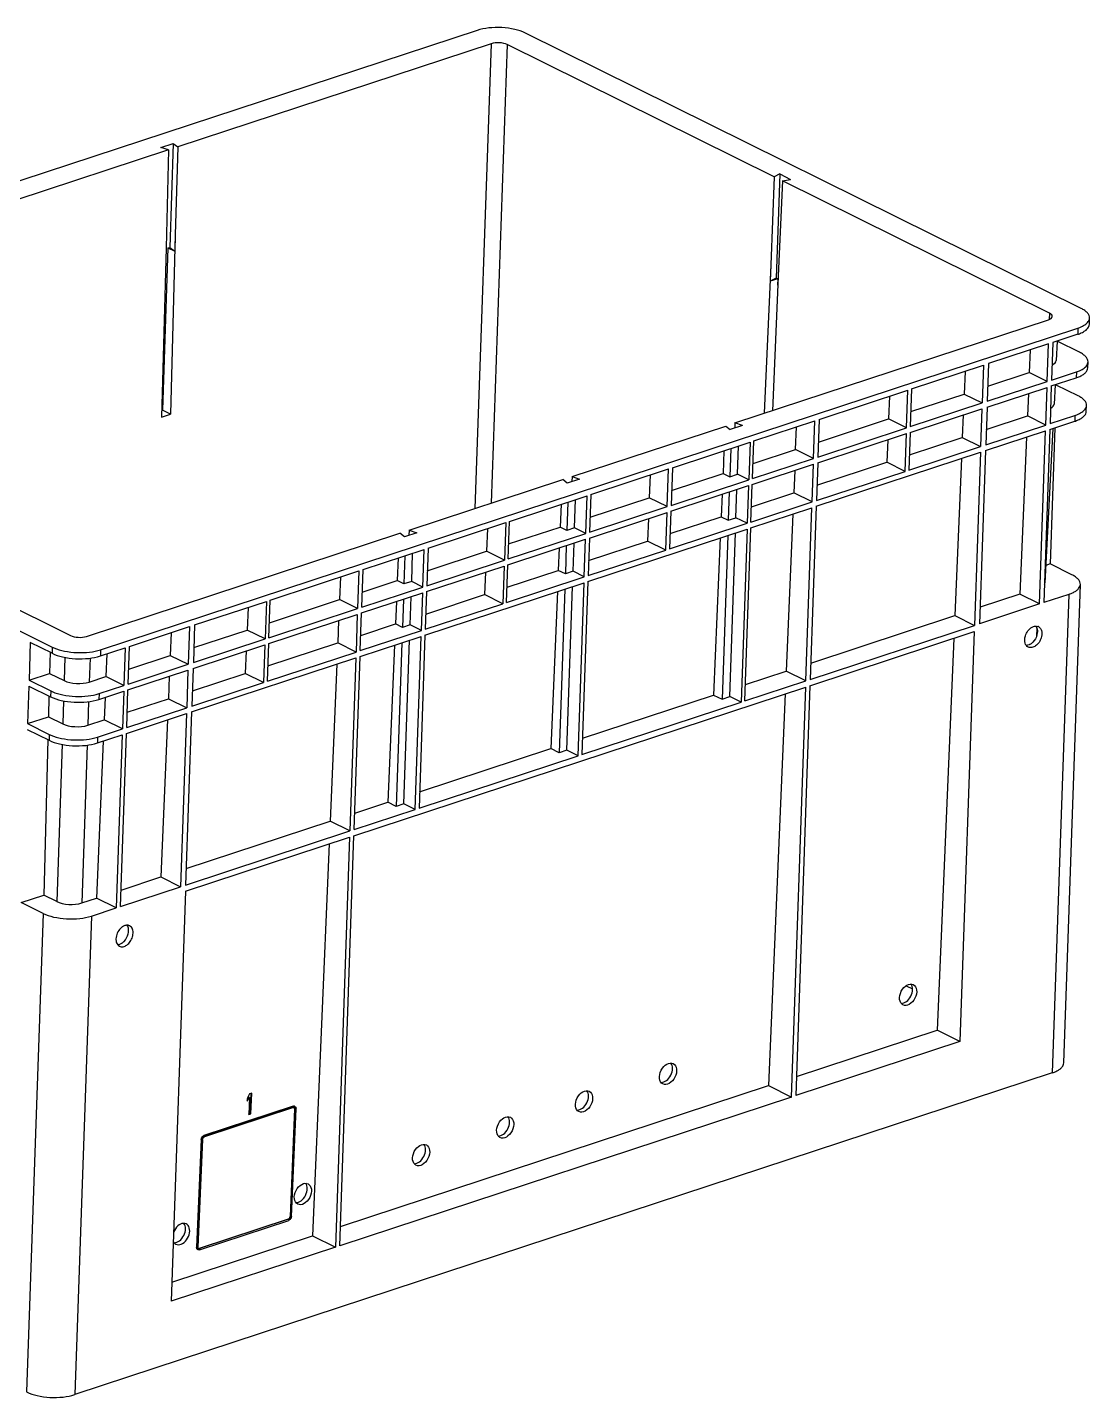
# Model space of a CAD drawing. Header units: millimetres. Extents: x 755 to 4153, y -2461 to -370.
# Drawn here: x 1113 to 1579, y -970 to -370 of the extents above; entities that cross this region are included whole.
import ezdxf

# ---------------------------------------------------------------- set-up
doc = ezdxf.new("R2010")
doc.units = ezdxf.units.MM
doc.layers.add('02___PRT_ALL_AXES', color=7, linetype='Continuous')

msp = doc.modelspace()

# ---------------------------------------------------------------- linework, layer by layer
at = {"color": 7, "linetype": 'Continuous'}
for p, q in [((1310.26, -370.96), (881.7, -512.02)), ((1575.09, -492.87), (1331.42, -372.14)), ((1316.43, -376.8), (1178.99, -422.04)), ((1316.43, -376.8), (1309.19, -580.66)), ((1323.48, -377.2), (1316.34, -578.31)), ((1440.57, -435.21), (1323.48, -377.2)), ((1171.62, -422.29), (1177.03, -420.51)), ((1177.03, -420.51), (1175.45, -466.13)), ((1177.03, -420.51), (1178.99, -422.04)), ((1174.93, -423.38), (1107.56, -445.55)), ((1174.93, -423.38), (1171.62, -422.29)), ((1174.93, -423.38), (1173.85, -466.35)), ((1178.99, -422.04), (1177.88, -460.6)), ((1440.57, -435.21), (1438.97, -473.74)), ((1442.99, -433.93), (1440.57, -435.21)), ((1442.99, -433.93), (1441.41, -479.54)), ((1444.13, -436.97), (1442.39, -475.44)), ((1442.99, -433.93), (1447.73, -436.28)), ((1444.13, -436.97), (1447.73, -436.28)), ((1561.22, -494.99), (1444.13, -436.97)), ((1177.88, -460.6), (1175.77, -539.29)), ((1177.88, -460.6), (1177.63, -467.83)), ((1173.85, -466.35), (1171.86, -540.57)), ((1174.7, -466.38), (1172.23, -537.53)), ((1174.7, -466.38), (1175.45, -466.13)), ((1174.7, -466.38), (1177.63, -467.83)), ((1175.45, -466.13), (1177.63, -467.83)), ((1438.97, -473.74), (1436.15, -538.87)), ((1438.97, -473.74), (1438.72, -480.97)), ((1441.41, -479.54), (1438.72, -480.97)), ((1442.06, -479.87), (1438.72, -480.97)), ((1442.39, -475.44), (1439.7, -537.71)), ((1442.06, -479.87), (1441.41, -479.54)), ((1442.06, -479.87), (1441.97, -482.66)), ((1423.32, -543.1), (1560.76, -497.86)), ((1561.22, -494.99), (1561.08, -497.71)), ((1578.71, -499.84), (1578.8, -497.1)), ((1145.13, -642.54), (1573.69, -501.48)), ((1573.59, -504.21), (1562.69, -507.8)), ((1573.69, -501.48), (1573.59, -504.21)), ((1560.81, -508.42), (1534.5, -517.08)), ((1560.24, -524.93), (1560.81, -508.42)), ((1562.69, -507.8), (1562.12, -524.31)), ((1564.64, -507.16), (1564.2, -515.75)), ((1564.88, -507.08), (1564.87, -507.39)), ((1574.42, -512.12), (1564.87, -507.39)), ((1552.78, -511.07), (1552.35, -521.03)), ((1578.04, -518.91), (1578.13, -516.35)), ((880.3, -520.62), (1123.97, -641.35)), ((1500.78, -528.18), (1532.24, -517.82)), ((1524.21, -520.47), (1523.78, -530.43)), ((1532.24, -517.82), (1531.67, -534.34)), ((1534.5, -517.08), (1533.92, -533.59)), ((1534.15, -527.02), (1552.35, -521.03)), ((1560.24, -524.93), (1552.35, -521.03)), ((1562.12, -524.31), (1573.02, -520.73)), ((1573.02, -520.73), (1572.93, -523.28)), ((1500.78, -528.18), (1500.2, -544.69)), ((1533.84, -536.15), (1560.15, -527.49)), ((1533.92, -533.59), (1560.24, -524.93)), ((1559.58, -544), (1560.15, -527.49)), ((1562.03, -526.87), (1561.46, -543.38)), ((1562.03, -526.87), (1572.93, -523.28)), ((1563.66, -526.33), (1563.23, -534.8)), ((1564.21, -526.46), (1563.64, -526.64)), ((1564.22, -526.15), (1564.21, -526.46)), ((1573.76, -531.19), (1564.21, -526.46)), ((1460.25, -541.52), (1499.12, -528.73)), ((1491.09, -531.37), (1490.66, -541.33)), ((1498.55, -545.24), (1499.12, -528.73)), ((1500.2, -544.69), (1531.67, -534.34)), ((1500.43, -538.12), (1523.78, -530.43)), ((1523.78, -530.43), (1531.67, -534.34)), ((1551.96, -530.18), (1551.55, -540.02)), ((1171.86, -540.57), (1175.77, -539.29)), ((1171.94, -537.63), (1172.23, -537.53)), ((1175.77, -539.29), (1172.23, -537.53)), ((1500.12, -547.25), (1531.58, -536.89)), ((1523.39, -539.59), (1522.97, -549.42)), ((1531.58, -536.89), (1531.01, -553.4)), ((1533.84, -536.15), (1533.26, -552.66)), ((1533.5, -545.96), (1551.55, -540.02)), ((1559.58, -544), (1551.55, -540.02)), ((1561.46, -543.38), (1572.36, -539.79)), ((1572.36, -539.79), (1572.27, -542.35)), ((1577.38, -537.97), (1577.47, -535.42)), ((1351.89, -566.61), (1419.26, -544.43)), ((1419.26, -544.43), (1421.21, -545.96)), ((1426.63, -544.18), (1421.21, -545.96)), ((1423.32, -543.1), (1423.22, -545.3)), ((1426.63, -544.18), (1423.32, -543.1)), ((1431.57, -550.96), (1458.37, -542.14)), ((1449.91, -554.74), (1450.34, -544.78)), ((1457.8, -558.65), (1458.37, -542.14)), ((1460.25, -541.52), (1459.68, -558.03)), ((1459.68, -558.03), (1498.55, -545.24)), ((1459.91, -551.45), (1490.66, -541.33)), ((1498.55, -545.24), (1490.66, -541.33)), ((1533.18, -555.22), (1559.49, -546.55)), ((1533.26, -552.66), (1559.58, -544)), ((1556.86, -622.46), (1559.49, -546.55)), ((1561.37, -545.94), (1558.74, -621.84)), ((1562.68, -545.51), (1559.21, -613.18)), ((1561.37, -545.94), (1572.27, -542.35)), ((1563.56, -545.21), (1561.49, -604.91)), ((1395.85, -562.72), (1429.91, -551.51)), ((1429.91, -551.51), (1429.34, -568.02)), ((1431, -567.47), (1431.57, -550.96)), ((1459.59, -560.59), (1498.46, -547.79)), ((1490.27, -550.49), (1489.86, -560.32)), ((1497.89, -564.31), (1498.46, -547.79)), ((1500.12, -547.25), (1499.54, -563.76)), ((1499.78, -557.06), (1522.97, -549.42)), ((1522.97, -549.42), (1531.01, -553.4)), ((1551.15, -549.3), (1548.22, -618.18)), ((1418.5, -555.26), (1418.07, -565.22)), ((1421.45, -554.29), (1421.02, -566.68)), ((1424.4, -565.57), (1424.83, -553.18)), ((1431, -567.47), (1457.8, -558.65)), ((1431.22, -560.9), (1449.91, -554.74)), ((1457.8, -558.65), (1449.91, -554.74)), ((1458.93, -579.65), (1530.92, -555.96)), ((1499.54, -563.76), (1531.01, -553.4)), ((1522.58, -558.7), (1519.65, -627.58)), ((1530.92, -555.96), (1528.29, -631.86)), ((1533.18, -555.22), (1530.55, -631.12)), ((1360.14, -574.47), (1394.2, -563.26)), ((1393.63, -579.77), (1394.2, -563.26)), ((1395.85, -562.72), (1395.28, -579.23)), ((1430.91, -570.03), (1457.71, -561.21)), ((1449.52, -563.9), (1449.1, -573.74)), ((1457.14, -577.72), (1457.71, -561.21)), ((1459.59, -560.59), (1459.02, -577.1)), ((1459.02, -577.1), (1497.89, -564.31)), ((1459.25, -570.4), (1489.86, -560.32)), ((1497.89, -564.31), (1489.86, -560.32)), ((1280.46, -590.12), (1347.83, -567.94)), ((1349.79, -569.47), (1347.83, -567.94)), ((1355.2, -567.69), (1349.79, -569.47)), ((1351.89, -566.61), (1351.79, -568.81)), ((1351.89, -566.61), (1355.2, -567.69)), ((1386.17, -565.91), (1385.74, -575.87)), ((1395.19, -581.78), (1429.25, -570.57)), ((1395.28, -579.23), (1429.34, -568.02)), ((1395.51, -572.65), (1418.07, -565.22)), ((1418.07, -565.22), (1421.02, -566.68)), ((1421.02, -566.68), (1424.4, -565.57)), ((1429.34, -568.02), (1424.4, -565.57)), ((1429.25, -570.57), (1428.68, -587.09)), ((1430.34, -586.54), (1430.91, -570.03)), ((1324.43, -586.23), (1358.49, -575.02)), ((1352.98, -589.08), (1353.41, -576.69)), ((1357.92, -591.53), (1358.49, -575.02)), ((1360.14, -574.47), (1359.57, -590.98)), ((1359.8, -584.41), (1385.74, -575.87)), ((1393.63, -579.77), (1385.74, -575.87)), ((1417.68, -574.38), (1417.26, -584.22)), ((1420.79, -573.36), (1420.36, -585.75)), ((1423.74, -584.64), (1424.17, -572.25)), ((1430.57, -579.84), (1449.1, -573.74)), ((1457.14, -577.72), (1449.1, -573.74)), ((1014.82, -578.28), (1131.91, -636.3)), ((1347.07, -578.77), (1346.65, -588.73)), ((1350.02, -577.8), (1349.59, -590.19)), ((1359.48, -593.54), (1393.54, -582.33)), ((1359.57, -590.98), (1393.63, -579.77)), ((1392.97, -598.84), (1393.54, -582.33)), ((1395.19, -581.78), (1394.62, -598.3)), ((1430.25, -589.1), (1457.05, -580.27)), ((1430.34, -586.54), (1457.14, -577.72)), ((1454.42, -656.18), (1457.05, -580.27)), ((1458.93, -579.65), (1456.3, -655.56)), ((1288.72, -597.98), (1322.77, -586.77)), ((1322.77, -586.77), (1322.2, -603.28)), ((1323.86, -602.74), (1324.43, -586.23)), ((1324.08, -596.16), (1346.65, -588.73)), ((1349.59, -590.19), (1346.65, -588.73)), ((1385.35, -585.02), (1384.93, -594.86)), ((1394.62, -598.3), (1428.68, -587.09)), ((1394.85, -591.59), (1417.26, -584.22)), ((1417.26, -584.22), (1420.36, -585.75)), ((1420.36, -585.75), (1423.74, -584.64)), ((1428.68, -587.09), (1423.74, -584.64)), ((1448.71, -583.02), (1445.78, -651.9)), ((1138.96, -636.69), (1276.4, -591.45)), ((1278.36, -592.98), (1276.4, -591.45)), ((1283.77, -591.2), (1278.36, -592.98)), ((1280.46, -590.12), (1280.37, -592.32)), ((1280.46, -590.12), (1283.77, -591.2)), ((1314.74, -589.42), (1314.32, -599.38)), ((1323.77, -605.29), (1357.83, -594.08)), ((1323.86, -602.74), (1357.92, -591.53)), ((1352.98, -589.08), (1349.59, -590.19)), ((1357.92, -591.53), (1352.98, -589.08)), ((1357.26, -610.6), (1357.83, -594.08)), ((1358.82, -612.61), (1428.59, -589.64)), ((1359.48, -593.54), (1358.91, -610.05)), ((1416.87, -593.5), (1413.94, -662.38)), ((1420.13, -592.43), (1417.64, -664.21)), ((1421.02, -663.1), (1423.51, -591.31)), ((1428.59, -589.64), (1425.96, -665.54)), ((1427.62, -665), (1430.25, -589.1)), ((1260.26, -607.35), (1287.06, -598.53)), ((1281.55, -612.59), (1281.98, -600.2)), ((1286.49, -615.04), (1287.06, -598.53)), ((1288.72, -597.98), (1288.14, -614.49)), ((1288.37, -607.92), (1314.32, -599.38)), ((1322.2, -603.28), (1314.32, -599.38)), ((1346.26, -597.89), (1345.84, -607.73)), ((1349.36, -596.87), (1348.93, -609.26)), ((1352.32, -608.15), (1352.74, -595.76)), ((1358.91, -610.05), (1392.97, -598.84)), ((1359.14, -603.35), (1384.93, -594.86)), ((1392.97, -598.84), (1384.93, -594.86)), ((1275.64, -602.28), (1275.22, -612.24)), ((1278.6, -601.31), (1278.17, -613.7)), ((1288.05, -617.05), (1322.11, -605.84)), ((1288.14, -614.49), (1322.2, -603.28)), ((1322.11, -605.84), (1321.54, -622.35)), ((1323.2, -621.81), (1323.77, -605.29)), ((1561.49, -604.91), (1559.6, -605.53)), ((1571.04, -609.64), (1561.49, -604.91)), ((1219.51, -620.76), (1258.38, -607.97)), ((1250.34, -610.61), (1249.92, -620.57)), ((1258.38, -607.97), (1257.81, -624.48)), ((1259.69, -623.86), (1260.26, -607.35)), ((1259.91, -617.28), (1275.22, -612.24)), ((1278.17, -613.7), (1275.22, -612.24)), ((1281.55, -612.59), (1278.17, -613.7)), ((1286.49, -615.04), (1281.55, -612.59)), ((1313.93, -608.53), (1313.51, -618.37)), ((1323.2, -621.81), (1357.26, -610.6)), ((1323.43, -615.1), (1345.84, -607.73)), ((1348.93, -609.26), (1345.84, -607.73)), ((1352.32, -608.15), (1348.93, -609.26)), ((1357.26, -610.6), (1352.32, -608.15)), ((1358.82, -612.61), (1356.19, -688.51)), ((1259.6, -626.42), (1286.4, -617.59)), ((1259.69, -623.86), (1286.49, -615.04)), ((1285.83, -634.11), (1286.4, -617.59)), ((1287.39, -636.12), (1357.17, -613.15)), ((1288.05, -617.05), (1287.48, -633.56)), ((1287.72, -626.86), (1313.51, -618.37)), ((1321.54, -622.35), (1313.51, -618.37)), ((1345.44, -617.01), (1342.51, -685.89)), ((1348.7, -615.94), (1346.22, -687.72)), ((1349.6, -686.61), (1352.08, -614.82)), ((1354.54, -689.05), (1357.17, -613.15)), ((1548.22, -618.18), (1530.8, -623.91)), ((1556.86, -622.46), (1548.22, -618.18)), ((1569.64, -618.25), (1558.74, -621.84)), ((1569.64, -618.25), (1562.38, -828.08)), ((1567.49, -823.7), (1574.76, -613.88)), ((1186.39, -631.66), (1217.85, -621.31)), ((1209.82, -623.95), (1209.39, -633.91)), ((1217.85, -621.31), (1217.28, -637.82)), ((1218.94, -637.27), (1219.51, -620.76)), ((1218.94, -637.27), (1257.81, -624.48)), ((1219.16, -630.7), (1249.92, -620.57)), ((1257.81, -624.48), (1249.92, -620.57)), ((1274.83, -621.4), (1274.41, -631.24)), ((1277.94, -620.38), (1277.51, -632.77)), ((1280.89, -631.66), (1281.32, -619.27)), ((1287.48, -633.56), (1321.54, -622.35)), ((1556.86, -622.46), (1530.55, -631.12)), ((1218.85, -639.83), (1257.72, -627.03)), ((1249.53, -629.73), (1249.11, -639.57)), ((1257.72, -627.03), (1257.15, -643.55)), ((1259.03, -642.93), (1259.6, -626.42)), ((1456.55, -648.35), (1519.65, -627.58)), ((1519.65, -627.58), (1528.29, -631.86)), ((1157.82, -641.07), (1184.13, -632.4)), ((1176.1, -635.05), (1175.67, -645.01)), ((1184.13, -632.4), (1183.56, -648.92)), ((1186.39, -631.66), (1185.82, -648.18)), ((1186.04, -641.6), (1209.39, -633.91)), ((1217.28, -637.82), (1209.39, -633.91)), ((1258.94, -645.48), (1285.74, -636.66)), ((1259.03, -642.93), (1285.83, -634.11)), ((1259.26, -636.23), (1274.41, -631.24)), ((1277.51, -632.77), (1274.41, -631.24)), ((1280.89, -631.66), (1277.51, -632.77)), ((1285.83, -634.11), (1280.89, -631.66)), ((1283.11, -712.56), (1285.74, -636.66)), ((1287.39, -636.12), (1284.77, -712.02)), ((1456.21, -658.29), (1528.2, -634.6)), ((1456.3, -655.56), (1528.29, -631.86)), ((1528.2, -634.6), (1521.97, -814.32)), ((1555.65, -633.01), (1555.47, -636.69)), ((1114.33, -639.36), (1113.76, -655.87)), ((1123.88, -644.09), (1114.33, -639.36)), ((1123.97, -641.35), (1123.88, -644.09)), ((1145.04, -645.27), (1155.94, -641.69)), ((1145.13, -642.54), (1145.04, -645.27)), ((1155.94, -641.69), (1155.37, -658.2)), ((1157.25, -657.58), (1157.82, -641.07)), ((1185.73, -650.73), (1217.19, -640.37)), ((1185.82, -648.18), (1217.28, -637.82)), ((1217.19, -640.37), (1216.62, -656.89)), ((1218.27, -656.34), (1218.85, -639.83)), ((1218.51, -649.64), (1249.11, -639.57)), ((1257.15, -643.55), (1249.11, -639.57)), ((1274.02, -640.52), (1271.09, -709.4)), ((1277.28, -639.45), (1274.79, -711.23)), ((1278.17, -710.12), (1280.66, -638.33)), ((1519.23, -637.55), (1511.92, -809.34)), ((1123, -643.66), (1122.76, -652.91)), ((1129.51, -645.85), (1129.17, -656.08)), ((1140.52, -646.21), (1140.17, -656.7)), ((1147.9, -644.33), (1147.48, -654.29)), ((1157.47, -651), (1175.67, -645.01)), ((1175.67, -645.01), (1183.56, -648.92)), ((1185.07, -669.8), (1257.06, -646.1)), ((1209, -643.07), (1208.59, -652.9)), ((1218.27, -656.34), (1257.15, -643.55)), ((1257.06, -646.1), (1254.43, -722)), ((1256.31, -721.39), (1258.94, -645.48)), ((1113.76, -655.87), (1122.76, -652.91)), ((1122.76, -652.91), (1129.17, -656.08)), ((1140.17, -656.7), (1147.48, -654.29)), ((1155.37, -658.2), (1147.48, -654.29)), ((1157.16, -660.13), (1183.47, -651.47)), ((1157.25, -657.58), (1183.56, -648.92)), ((1175.28, -654.17), (1174.87, -664)), ((1183.47, -651.47), (1182.9, -667.98)), ((1185.73, -650.73), (1185.16, -667.24)), ((1185.39, -660.54), (1208.59, -652.9)), ((1216.62, -656.89), (1208.59, -652.9)), ((1248.72, -648.85), (1245.79, -717.72)), ((1427.87, -657.79), (1445.78, -651.9)), ((1454.42, -656.18), (1445.78, -651.9)), ((1113.67, -658.43), (1113.1, -674.94)), ((1113.67, -658.43), (1123.22, -663.16)), ((1113.76, -655.87), (1123.31, -660.6)), ((1123.31, -660.6), (1123.22, -663.16)), ((1144.38, -664.34), (1155.28, -660.75)), ((1144.46, -661.79), (1155.37, -658.2)), ((1155.28, -660.75), (1154.71, -677.26)), ((1156.59, -676.65), (1157.16, -660.13)), ((1185.16, -667.24), (1216.62, -656.89)), ((1256.21, -724.12), (1454.33, -658.91)), ((1427.62, -665), (1454.42, -656.18)), ((1448.1, -838.64), (1454.33, -658.91)), ((1456.21, -658.29), (1449.98, -838.02)), ((1122.51, -662.8), (1122.27, -671.92)), ((1128.87, -664.88), (1128.53, -675.02)), ((1139.88, -665.29), (1139.53, -675.64)), ((1144.46, -661.79), (1144.38, -664.34)), ((1147.09, -663.45), (1146.67, -673.28)), ((1156.82, -669.94), (1174.87, -664)), ((1174.87, -664), (1182.9, -667.98)), ((1356.19, -688.51), (1425.96, -665.54)), ((1356.44, -681.3), (1413.94, -662.38)), ((1413.94, -662.38), (1417.64, -664.21)), ((1417.64, -664.21), (1421.02, -663.1)), ((1425.96, -665.54), (1421.02, -663.1)), ((1445.36, -661.86), (1438.05, -833.66)), ((1113.1, -674.94), (1122.27, -671.92)), ((1122.27, -671.92), (1128.53, -675.02)), ((1156.5, -679.2), (1182.81, -670.54)), ((1156.59, -676.65), (1182.9, -667.98)), ((1182.81, -670.54), (1180.18, -746.44)), ((1185.07, -669.8), (1182.44, -745.7)), ((1113.01, -677.49), (1122.56, -682.23)), ((1113.1, -674.94), (1122.65, -679.67)), ((1139.53, -675.64), (1146.67, -673.28)), ((1143.8, -680.85), (1154.71, -677.26)), ((1154.71, -677.26), (1146.67, -673.28)), ((1174.47, -673.28), (1171.54, -742.16)), ((1122.01, -681.95), (1120.24, -750.15)), ((1122.65, -679.67), (1122.56, -682.23)), ((1128.23, -683.95), (1125.9, -752.95)), ((1139.23, -684.35), (1136.9, -753.57)), ((1146.28, -682.56), (1143.35, -751.44)), ((1143.72, -683.41), (1154.62, -679.82)), ((1143.8, -680.85), (1143.72, -683.41)), ((1154.62, -679.82), (1151.99, -755.72)), ((1153.87, -755.1), (1156.5, -679.2)), ((1284.77, -712.02), (1354.54, -689.05)), ((1285.02, -704.81), (1342.51, -685.89)), ((1346.22, -687.72), (1342.51, -685.89)), ((1349.6, -686.61), (1346.22, -687.72)), ((1354.54, -689.05), (1349.6, -686.61)), ((1256.31, -721.39), (1283.11, -712.56)), ((1256.56, -714.18), (1271.09, -709.4)), ((1274.79, -711.23), (1271.09, -709.4)), ((1278.17, -710.12), (1274.79, -711.23)), ((1283.11, -712.56), (1278.17, -710.12)), ((1182.69, -738.49), (1245.79, -717.72)), ((1254.43, -722), (1245.79, -717.72)), ((1182.34, -748.44), (1254.33, -724.74)), ((1182.44, -745.7), (1254.43, -722)), ((1254.33, -724.74), (1248.11, -904.46)), ((1249.99, -903.84), (1256.21, -724.12)), ((1245.36, -727.69), (1238.06, -899.48)), ((1154.12, -747.9), (1171.54, -742.16)), ((1171.54, -742.16), (1180.18, -746.44)), ((1110.38, -753.4), (1120.24, -750.15)), ((1125.9, -752.95), (1120.24, -750.15)), ((1153.87, -755.1), (1180.18, -746.44)), ((1182.34, -748.44), (1176.12, -928.16)), ((1119.93, -758.13), (1110.38, -753.4)), ((1136.9, -753.57), (1143.35, -751.44)), ((1141.09, -759.31), (1151.99, -755.72)), ((1151.99, -755.72), (1143.35, -751.44)), ((1119.93, -758.13), (1112.66, -967.96)), ((1141.09, -759.31), (1133.82, -969.14)), ((1498.38, -789.85), (1501.13, -791.22)), ((1450.27, -829.64), (1511.92, -809.34)), ((1521.97, -814.32), (1511.92, -809.34)), ((1521.97, -814.32), (1449.98, -838.02)), ((1562.38, -828.08), (1133.82, -969.14)), ((1250.28, -895.46), (1438.05, -833.66)), ((1438.05, -833.66), (1448.1, -838.64)), ((1209.43, -840.48), (1210.43, -838.81)), ((1209.5, -838.93), (1209.43, -840.48)), ((1209.47, -839.7), (1210.1, -838.64)), ((1210.5, -837.27), (1209.5, -838.93)), ((1210.43, -838.81), (1210.1, -838.64)), ((1210.43, -838.81), (1210.11, -846.35)), ((1211.44, -836.96), (1210.5, -837.27)), ((1210.72, -845.88), (1211.1, -837.07)), ((1211.05, -846.04), (1211.44, -836.96)), ((1448.1, -838.64), (1249.99, -903.84)), ((1229.54, -842.64), (1190.45, -855.51)), ((1229.71, -842.73), (1190.61, -855.6)), ((1229.78, -843.19), (1190.68, -856.06)), ((1210.03, -846.1), (1210.72, -845.88)), ((1210.11, -846.35), (1211.05, -846.04)), ((1211.05, -846.04), (1210.72, -845.88)), ((1230.24, -843.76), (1228.23, -891.02)), ((1230.4, -843.84), (1228.39, -891.1)), ((1228.83, -891.05), (1230.84, -843.79)), ((1229.71, -842.73), (1229.54, -842.64)), ((1230.1, -843.2), (1230.11, -843.2)), ((1230.33, -842.76), (1230.17, -842.67)), ((1230.24, -843.76), (1230.4, -843.84)), ((1189.26, -857.25), (1187.25, -904.5)), ((1189.42, -857.33), (1187.42, -904.59)), ((1189.86, -857.28), (1187.85, -904.54)), ((1189.42, -857.33), (1189.26, -857.25)), ((1190.61, -855.6), (1190.45, -855.51)), ((1227.44, -892.17), (1188.34, -905.04)), ((1227.6, -892.26), (1188.5, -905.12)), ((1188.57, -905.59), (1227.67, -892.72)), ((1227.44, -892.17), (1227.6, -892.26)), ((1228.23, -891.02), (1228.39, -891.1)), ((1228.83, -891.05), (1228.83, -891.05)), ((1176.41, -919.78), (1238.06, -899.48)), ((1238.06, -899.48), (1248.11, -904.46)), ((1248.11, -904.46), (1176.12, -928.16)), ((1187.42, -904.59), (1187.25, -904.5)), ((1187.86, -905.55), (1187.7, -905.47)), ((1187.86, -905.55), (1187.86, -905.55)), ((1188.34, -905.04), (1188.5, -905.12))]:
    msp.add_line(p, q, dxfattribs=at)
for centre, radius, start, end in [((1130.91, -627.33), 15.65, 243.68463, 246.57405), ((1130.21, -646.65), 15.56, 243.67958, 246.38536), ((1129.55, -665.72), 15.56, 243.67958, 246.38536), ((1229.28, -843.73), 1.56, 357.52101, 3.68315), ((1191.14, -857.41), 1.71, 172.63835, 177.50938), ((1188.8, -904.57), 1.55, 177.53268, 183.33089), ((1188.23, -904.84), 0.8, 242.08126, 249.94685)]:
    msp.add_arc(centre, radius, start, end, dxfattribs=at)
for centre, major_axis, ratio, start_param, end_param in [((1319.72, -378.43), (5, -0.17), 0.408354, 0.733546, 2.304227), ((1557.46, -496.23), (5, -0.17), 0.408261, 5.445951, 7.016633), ((1556.41, -515.45), (7.8, -0.27), 0.408261, -0.674845, -0.006756), ((1555.43, -534.5), (7.8, -0.27), 0.408261, -0.609809, -0.006756), ((1551.42, -612.89), (7.8, -0.27), 0.408261, -0.209075, -0.006756), ((1135.67, -635.06), (5, -0.17), 0.408354, -2.408047, -0.837365), ((1135.03, -654.15), (7.8, -0.27), 0.408354, -2.408047, -0.837365), ((1134.39, -673.09), (7.8, -0.27), 0.408354, -2.408047, -0.837365), ((1131.76, -751.02), (7.8, -0.27), 0.408354, -2.408047, -0.837365)]:
    msp.add_ellipse(centre, major_axis=major_axis, ratio=ratio, start_param=start_param, end_param=end_param, dxfattribs=at)
for points, knots in [([(1331.42, -372.14), (1329.95, -371.41), (1326.54, -370.34), (1321.1, -369.62), (1315.52, -369.74), (1311.9, -370.42), (1310.26, -370.96)], [0, 0, 0, 0, 0.227224, 0.491443, 0.760215, 1, 1, 1, 1]), ([(1578.8, -497.1), (1578.81, -496.72), (1578.64, -495.89), (1577.87, -494.76), (1576.65, -493.72), (1575.65, -493.15), (1575.09, -492.87)], [0, 0, 0, 0, 0.193708, 0.41577, 0.68322, 1, 1, 1, 1]), ([(1576.69, -500.09), (1577.27, -499.71), (1578.27, -498.89), (1578.78, -497.66), (1578.8, -497.1)], [0, 0, 0, 0, 0.558165, 1, 1, 1, 1]), ([(1573.59, -504.21), (1573.69, -504.18), (1574.09, -504.05), (1574.48, -503.9), (1574.77, -503.78)], [0, 0, 0, 0, 0.257061, 1, 1, 1, 1]), ([(1573.69, -501.48), (1573.97, -501.38), (1575.01, -501.01), (1576.02, -500.53), (1576.69, -500.09)], [0, 0, 0, 0, 0.273368, 1, 1, 1, 1]), ([(1574.77, -503.78), (1574.89, -503.72), (1575.37, -503.52), (1575.84, -503.28), (1576.18, -503.09)], [0, 0, 0, 0, 0.261987, 1, 1, 1, 1]), ([(1576.18, -503.09), (1576.55, -502.87), (1577.22, -502.41), (1578.24, -501.43), (1578.68, -500.45), (1578.71, -499.84)], [0, 0, 0, 0, 0.304087, 0.567026, 1, 1, 1, 1]), ([(1578.13, -516.35), (1578.15, -515.97), (1577.97, -515.14), (1577.2, -514.01), (1575.98, -512.97), (1574.98, -512.4), (1574.42, -512.12)], [0, 0, 0, 0, 0.193708, 0.41577, 0.68322, 1, 1, 1, 1]), ([(1576.02, -519.34), (1576.61, -518.95), (1577.61, -518.14), (1578.11, -516.9), (1578.13, -516.35)], [0, 0, 0, 0, 0.558165, 1, 1, 1, 1]), ([(1573.02, -520.73), (1573.31, -520.63), (1574.35, -520.26), (1575.35, -519.78), (1576.02, -519.34)], [0, 0, 0, 0, 0.273368, 1, 1, 1, 1]), ([(1574.1, -522.85), (1574.67, -522.61), (1575.7, -522.1), (1576.97, -521.16), (1577.81, -520.09), (1578.03, -519.28), (1578.04, -518.91)], [0, 0, 0, 0, 0.316958, 0.583795, 0.805864, 1, 1, 1, 1]), ([(1572.93, -523.28), (1573.03, -523.25), (1573.43, -523.11), (1573.82, -522.97), (1574.1, -522.85)], [0, 0, 0, 0, 0.256959, 1, 1, 1, 1]), ([(1577.47, -535.42), (1577.49, -535.04), (1577.31, -534.2), (1576.54, -533.08), (1575.32, -532.04), (1574.32, -531.46), (1573.76, -531.19)], [0, 0, 0, 0, 0.193708, 0.41577, 0.68322, 1, 1, 1, 1]), ([(1572.36, -539.79), (1572.65, -539.7), (1573.69, -539.33), (1574.69, -538.85), (1575.36, -538.41)], [0, 0, 0, 0, 0.273368, 1, 1, 1, 1]), ([(1573.44, -541.91), (1574.01, -541.68), (1575.04, -541.17), (1576.31, -540.23), (1577.15, -539.16), (1577.37, -538.35), (1577.38, -537.97)], [0, 0, 0, 0, 0.316958, 0.583795, 0.805864, 1, 1, 1, 1]), ([(1575.36, -538.41), (1575.95, -538.02), (1576.94, -537.21), (1577.45, -535.97), (1577.47, -535.42)], [0, 0, 0, 0, 0.558165, 1, 1, 1, 1]), ([(1572.27, -542.35), (1572.37, -542.31), (1572.77, -542.18), (1573.16, -542.03), (1573.44, -541.91)], [0, 0, 0, 0, 0.256959, 1, 1, 1, 1]), ([(1574.76, -613.88), (1574.77, -613.49), (1574.6, -612.66), (1573.82, -611.53), (1572.6, -610.5), (1571.6, -609.92), (1571.04, -609.64)], [0, 0, 0, 0, 0.193761, 0.415791, 0.683011, 1, 1, 1, 1]), ([(1569.64, -618.25), (1570.37, -618.01), (1571.55, -617.54), (1572.99, -616.67), (1573.96, -615.82), (1574.58, -614.89), (1574.74, -614.2), (1574.76, -613.88)], [0, 0, 0, 0, 0.324096, 0.532165, 0.710109, 0.862657, 1, 1, 1, 1]), ([(1124.69, -641.69), (1126.17, -642.33), (1129.52, -643.28), (1134.79, -643.89), (1140.12, -643.72), (1143.57, -643.05), (1145.13, -642.54)], [0, 0, 0, 0, 0.233074, 0.497382, 0.763101, 1, 1, 1, 1]), ([(1123.88, -644.09), (1125.34, -644.82), (1128.75, -645.89), (1134.19, -646.61), (1139.77, -646.49), (1143.4, -645.81), (1145.04, -645.27)], [0, 0, 0, 0, 0.227215, 0.491441, 0.760224, 1, 1, 1, 1]), ([(1123.22, -663.16), (1124.68, -663.88), (1128.09, -664.96), (1133.53, -665.68), (1139.11, -665.56), (1142.74, -664.88), (1144.38, -664.34)], [0, 0, 0, 0, 0.227224, 0.491443, 0.760215, 1, 1, 1, 1]), ([(1123.97, -660.91), (1125.46, -661.56), (1128.8, -662.52), (1134.09, -663.14), (1139.44, -662.97), (1142.9, -662.3), (1144.46, -661.79)], [0, 0, 0, 0, 0.232697, 0.497001, 0.762918, 1, 1, 1, 1]), ([(1122.56, -682.23), (1124.02, -682.95), (1127.43, -684.03), (1132.87, -684.75), (1138.45, -684.63), (1142.08, -683.95), (1143.72, -683.41)], [0, 0, 0, 0, 0.227224, 0.491443, 0.760215, 1, 1, 1, 1]), ([(1123.31, -679.98), (1124.8, -680.63), (1128.14, -681.59), (1133.43, -682.2), (1138.78, -682.04), (1142.24, -681.37), (1143.8, -680.85)], [0, 0, 0, 0, 0.232697, 0.497001, 0.762918, 1, 1, 1, 1]), ([(1119.93, -758.13), (1121.39, -758.85), (1124.8, -759.93), (1130.24, -760.65), (1135.82, -760.53), (1139.45, -759.85), (1141.09, -759.31)], [0, 0, 0, 0, 0.227215, 0.491441, 0.760224, 1, 1, 1, 1]), ([(1562.38, -828.08), (1563.1, -827.84), (1564.28, -827.37), (1565.73, -826.5), (1566.69, -825.65), (1567.31, -824.71), (1567.48, -824.03), (1567.49, -823.7)], [0, 0, 0, 0, 0.323921, 0.532183, 0.710154, 0.862663, 1, 1, 1, 1]), ([(1229.54, -842.64), (1229.6, -842.63), (1229.8, -842.58), (1230.03, -842.6), (1230.17, -842.67)], [0, 0, 0, 0, 0.269241, 1, 1, 1, 1]), ([(1229.78, -843.19), (1229.8, -843.19), (1229.9, -843.1), (1229.86, -842.94), (1229.82, -842.85)], [0, 0, 0, 0, 0.194735, 1, 1, 1, 1]), ([(1229.78, -843.19), (1229.81, -843.18), (1229.92, -843.16), (1230.04, -843.17), (1230.11, -843.2)], [0, 0, 0, 0, 0.285286, 1, 1, 1, 1]), ([(1230.24, -843.76), (1230.24, -843.72), (1230.24, -843.58), (1230.2, -843.43), (1230.16, -843.34)], [0, 0, 0, 0, 0.267983, 1, 1, 1, 1]), ([(1230.32, -843.42), (1230.33, -843.45), (1230.39, -843.59), (1230.41, -843.73), (1230.4, -843.84)], [0, 0, 0, 0, 0.232955, 1, 1, 1, 1]), ([(1230.4, -843.84), (1230.43, -843.86), (1230.54, -843.89), (1230.67, -843.9), (1230.75, -843.87)], [0, 0, 0, 0, 0.228363, 1, 1, 1, 1]), ([(1230.75, -843.87), (1230.77, -843.86), (1230.8, -843.85), (1230.84, -843.82), (1230.84, -843.79)], [0, 0, 0, 0, 0.330785, 1, 1, 1, 1]), ([(1189.26, -857.25), (1189.26, -857.19), (1189.29, -856.94), (1189.36, -856.69), (1189.44, -856.52)], [0, 0, 0, 0, 0.239153, 1, 1, 1, 1]), ([(1189.86, -857.28), (1189.86, -857.34), (1189.64, -857.39), (1189.51, -857.37), (1189.42, -857.33)], [0, 0, 0, 0, 0.403406, 1, 1, 1, 1]), ([(1190.61, -855.6), (1190.51, -855.63), (1190.07, -855.85), (1189.76, -856.26), (1189.6, -856.6)], [0, 0, 0, 0, 0.225651, 1, 1, 1, 1]), ([(1189.86, -857.28), (1189.87, -857.19), (1189.92, -856.84), (1190.11, -856.5), (1190.3, -856.31)], [0, 0, 0, 0, 0.239437, 1, 1, 1, 1]), ([(1189.87, -855.88), (1189.92, -855.84), (1190.09, -855.69), (1190.29, -855.57), (1190.45, -855.51)], [0, 0, 0, 0, 0.268017, 1, 1, 1, 1]), ([(1190.3, -856.31), (1190.33, -856.28), (1190.44, -856.18), (1190.57, -856.1), (1190.68, -856.06)], [0, 0, 0, 0, 0.277111, 1, 1, 1, 1]), ([(1190.61, -855.6), (1190.7, -855.64), (1190.79, -855.8), (1190.75, -856.04), (1190.68, -856.06)], [0, 0, 0, 0, 0.552847, 1, 1, 1, 1]), ([(1227.44, -892.17), (1227.51, -892.15), (1227.79, -892), (1228.01, -891.73), (1228.11, -891.5)], [0, 0, 0, 0, 0.225651, 1, 1, 1, 1]), ([(1227.98, -892.01), (1227.95, -892.04), (1227.84, -892.14), (1227.71, -892.22), (1227.6, -892.26)], [0, 0, 0, 0, 0.268017, 1, 1, 1, 1]), ([(1227.6, -892.26), (1227.69, -892.3), (1227.78, -892.46), (1227.74, -892.7), (1227.67, -892.72)], [0, 0, 0, 0, 0.552847, 1, 1, 1, 1]), ([(1228.39, -891.1), (1228.47, -891.14), (1228.61, -891.16), (1228.82, -891.12), (1228.83, -891.05)], [0, 0, 0, 0, 0.58833, 1, 1, 1, 1]), ([(1187.37, -905.14), (1187.32, -905.03), (1187.27, -904.87), (1187.25, -904.7), (1187.25, -904.66)], [0, 0, 0, 0, 0.735158, 1, 1, 1, 1]), ([(1187.42, -904.59), (1187.41, -904.65), (1187.42, -904.86), (1187.47, -905.08), (1187.54, -905.22)], [0, 0, 0, 0, 0.267983, 1, 1, 1, 1]), ([(1187.85, -904.54), (1187.85, -904.55), (1187.79, -904.64), (1187.67, -904.63), (1187.59, -904.63)], [0, 0, 0, 0, 0.154589, 1, 1, 1, 1]), ([(1187.92, -904.92), (1187.91, -904.89), (1187.86, -904.77), (1187.85, -904.64), (1187.85, -904.54)], [0, 0, 0, 0, 0.217758, 1, 1, 1, 1]), ([(1188.08, -905.11), (1188.03, -905.08), (1187.97, -905.02), (1187.93, -904.94), (1187.92, -904.92)], [0, 0, 0, 0, 0.715544, 1, 1, 1, 1]), ([(1188.5, -905.12), (1188.47, -905.14), (1188.33, -905.17), (1188.18, -905.15), (1188.09, -905.11)], [0, 0, 0, 0, 0.269241, 1, 1, 1, 1]), ([(1188.5, -905.12), (1188.59, -905.17), (1188.69, -905.33), (1188.65, -905.57), (1188.57, -905.59)], [0, 0, 0, 0, 0.552847, 1, 1, 1, 1]), ([(1112.66, -967.96), (1114.13, -968.68), (1117.54, -969.76), (1122.98, -970.48), (1128.55, -970.36), (1132.18, -969.68), (1133.82, -969.14)], [0, 0, 0, 0, 0.227224, 0.491443, 0.760215, 1, 1, 1, 1])]:
    msp.add_open_spline(points, degree=3, knots=knots, dxfattribs=at)
for points in [[(1230.12, -842.69), (1229.98, -842.67), (1229.84, -842.69), (1229.71, -842.73)], [(1229.82, -842.85), (1229.8, -842.8), (1229.76, -842.75), (1229.71, -842.73)], [(1230.16, -843.34), (1230.13, -843.3), (1230.11, -843.26), (1230.08, -843.23)], [(1230.11, -843.2), (1230.2, -843.25), (1230.27, -843.33), (1230.32, -843.42)], [(1230.33, -842.76), (1230.26, -842.72), (1230.19, -842.7), (1230.12, -842.69)], [(1230.34, -842.76), (1230.48, -842.84), (1230.6, -842.96), (1230.69, -843.1)], [(1230.69, -843.1), (1230.78, -843.26), (1230.83, -843.44), (1230.84, -843.63)], [(1189.44, -856.52), (1189.55, -856.28), (1189.69, -856.06), (1189.87, -855.88)], [(1189.6, -856.6), (1189.52, -856.79), (1189.46, -856.99), (1189.44, -857.19)], [(1227.84, -892.65), (1227.78, -892.68), (1227.73, -892.7), (1227.67, -892.72)], [(1228.24, -892.36), (1228.12, -892.48), (1227.98, -892.58), (1227.84, -892.65)], [(1228.39, -891.1), (1228.38, -891.43), (1228.22, -891.78), (1227.98, -892.01)], [(1228.11, -891.5), (1228.18, -891.35), (1228.22, -891.18), (1228.23, -891.02)], [(1228.66, -891.76), (1228.55, -891.98), (1228.41, -892.19), (1228.24, -892.36)], [(1228.83, -891.05), (1228.82, -891.29), (1228.75, -891.53), (1228.66, -891.76)], [(1187.7, -905.47), (1187.56, -905.4), (1187.44, -905.27), (1187.37, -905.14)], [(1187.59, -904.63), (1187.53, -904.62), (1187.47, -904.61), (1187.42, -904.59)], [(1187.54, -905.22), (1187.58, -905.31), (1187.65, -905.39), (1187.73, -905.46)], [(1187.73, -905.46), (1187.77, -905.49), (1187.81, -905.52), (1187.86, -905.55)], [(1188.57, -905.59), (1188.38, -905.65), (1188.15, -905.66), (1187.96, -905.59)], [(1188.08, -905.07), (1188.16, -905.08), (1188.26, -905.07), (1188.34, -905.04)]]:
    msp.add_open_spline(points, degree=3, dxfattribs=at)
at = {"layer": '02___PRT_ALL_AXES', "color": 7, "linetype": 'Continuous'}
msp.add_arc((1555.33, -634.46), 2.29, 63.60554, 69.15127, dxfattribs=at)
for centre in [(1499.24, -793.8), (1393.98, -828.45), (1357.14, -840.58), (1322.55, -851.96), (1285.71, -864.09), (1233.84, -881.16)]:
    msp.add_ellipse(centre, major_axis=(2.27, 4.45), ratio=0.673676, dxfattribs=at)
for centre, start_param, end_param in [((1497.43, -792.91), 3.459425, 5.981471), ((1392.17, -827.55), 3.459425, 5.981471), ((1355.33, -839.68), 3.459425, 5.981471), ((1320.74, -851.06), 3.459425, 5.981471), ((1283.9, -863.19), 3.459425, 5.981471), ((1232.02, -880.26), 3.459425, 5.981471), ((1180.45, -898.73), 2.624653, 8.0092), ((1178.64, -897.83), 3.459425, 5.981471)]:
    msp.add_ellipse(centre, major_axis=(2.27, 4.45), ratio=0.673676, start_param=start_param, end_param=end_param, dxfattribs=at)
for points, knots in [([(1550.37, -638.12), (1550.39, -637.57), (1550.78, -635.42), (1552.2, -633.38), (1553.64, -632.61)], [0, 0, 0, 0, 0.253165, 1, 1, 1, 1]), ([(1553.64, -632.61), (1554.04, -632.39), (1554.87, -632.09), (1555.77, -632.17), (1556.15, -632.32)], [0, 0, 0, 0, 0.530603, 1, 1, 1, 1]), ([(1555.92, -634.67), (1555.9, -635.08), (1555.66, -636.75), (1554.8, -638.33), (1553.9, -639.24)], [0, 0, 0, 0, 0.243983, 1, 1, 1, 1]), ([(1555.26, -632.18), (1555.31, -632.25), (1555.52, -632.56), (1555.66, -632.91), (1555.74, -633.18)], [0, 0, 0, 0, 0.24006, 1, 1, 1, 1]), ([(1555.74, -633.18), (1555.78, -633.3), (1555.9, -633.78), (1555.93, -634.29), (1555.92, -634.67)], [0, 0, 0, 0, 0.23886, 1, 1, 1, 1]), ([(1556.35, -632.4), (1556.49, -632.47), (1557.02, -632.8), (1557.4, -633.34), (1557.58, -633.78)], [0, 0, 0, 0, 0.240787, 1, 1, 1, 1]), ([(1557.58, -633.78), (1557.64, -633.92), (1557.85, -634.52), (1557.91, -635.16), (1557.89, -635.65)], [0, 0, 0, 0, 0.234898, 1, 1, 1, 1]), ([(1557.89, -635.65), (1557.89, -635.78), (1557.85, -636.33), (1557.73, -636.88), (1557.61, -637.28)], [0, 0, 0, 0, 0.241996, 1, 1, 1, 1]), ([(1550.55, -639.61), (1550.51, -639.49), (1550.39, -639.01), (1550.36, -638.5), (1550.37, -638.12)], [0, 0, 0, 0, 0.23886, 1, 1, 1, 1]), ([(1551.91, -641.36), (1551.59, -641.2), (1550.99, -640.69), (1550.66, -639.99), (1550.55, -639.61)], [0, 0, 0, 0, 0.476162, 1, 1, 1, 1]), ([(1552.65, -640.18), (1552.52, -640.25), (1552.02, -640.5), (1551.45, -640.63), (1551.04, -640.63)], [0, 0, 0, 0, 0.267114, 1, 1, 1, 1]), ([(1557.61, -637.28), (1557.39, -638), (1556.75, -639.33), (1555.31, -640.87), (1553.6, -641.72), (1552.38, -641.6), (1551.91, -641.36)], [0, 0, 0, 0, 0.28832, 0.562241, 0.798774, 1, 1, 1, 1]), ([(1553.9, -639.24), (1553.8, -639.33), (1553.42, -639.69), (1552.99, -640), (1552.65, -640.18)], [0, 0, 0, 0, 0.260373, 1, 1, 1, 1]), ([(1155.15, -763.77), (1154.69, -764.02), (1152.96, -765.37), (1151.95, -767.62), (1151.89, -769.28)], [0, 0, 0, 0, 0.238468, 1, 1, 1, 1]), ([(1153.43, -772.53), (1153.9, -772.76), (1155.12, -772.88), (1156.82, -772.03), (1158.26, -770.5), (1158.91, -769.16), (1159.13, -768.44)], [0, 0, 0, 0, 0.201226, 0.437759, 0.71168, 1, 1, 1, 1]), ([(1157.87, -763.57), (1157.48, -763.37), (1156.5, -763.21), (1155.59, -763.53), (1155.15, -763.77)], [0, 0, 0, 0, 0.468176, 1, 1, 1, 1]), ([(1155.42, -770.4), (1156.32, -769.49), (1157.18, -767.91), (1157.42, -766.24), (1157.43, -765.83)], [0, 0, 0, 0, 0.756017, 1, 1, 1, 1]), ([(1157.43, -765.83), (1157.44, -765.59), (1157.42, -764.73), (1157.15, -763.85), (1156.78, -763.34)], [0, 0, 0, 0, 0.274513, 1, 1, 1, 1]), ([(1159.41, -766.81), (1159.42, -766.55), (1159.39, -765.63), (1159.07, -764.68), (1158.63, -764.17)], [0, 0, 0, 0, 0.277173, 1, 1, 1, 1]), ([(1159.13, -768.44), (1159.17, -768.31), (1159.31, -767.77), (1159.39, -767.22), (1159.41, -766.81)], [0, 0, 0, 0, 0.257329, 1, 1, 1, 1]), ([(1151.89, -769.28), (1151.88, -769.54), (1151.91, -770.47), (1152.23, -771.41), (1152.67, -771.93)], [0, 0, 0, 0, 0.277173, 1, 1, 1, 1]), ([(1152.56, -771.79), (1152.69, -771.79), (1153.25, -771.75), (1153.79, -771.55), (1154.17, -771.34)], [0, 0, 0, 0, 0.235436, 1, 1, 1, 1]), ([(1154.17, -771.34), (1154.28, -771.28), (1154.73, -771.02), (1155.14, -770.68), (1155.42, -770.4)], [0, 0, 0, 0, 0.239711, 1, 1, 1, 1])]:
    msp.add_open_spline(points, degree=3, knots=knots, dxfattribs=at)
for points in [[(1158.63, -764.17), (1158.42, -763.92), (1158.16, -763.71), (1157.87, -763.57)], [(1152.67, -771.93), (1152.88, -772.17), (1153.14, -772.38), (1153.43, -772.53)]]:
    msp.add_open_spline(points, degree=3, dxfattribs=at)

doc.saveas('drawing.dxf')
